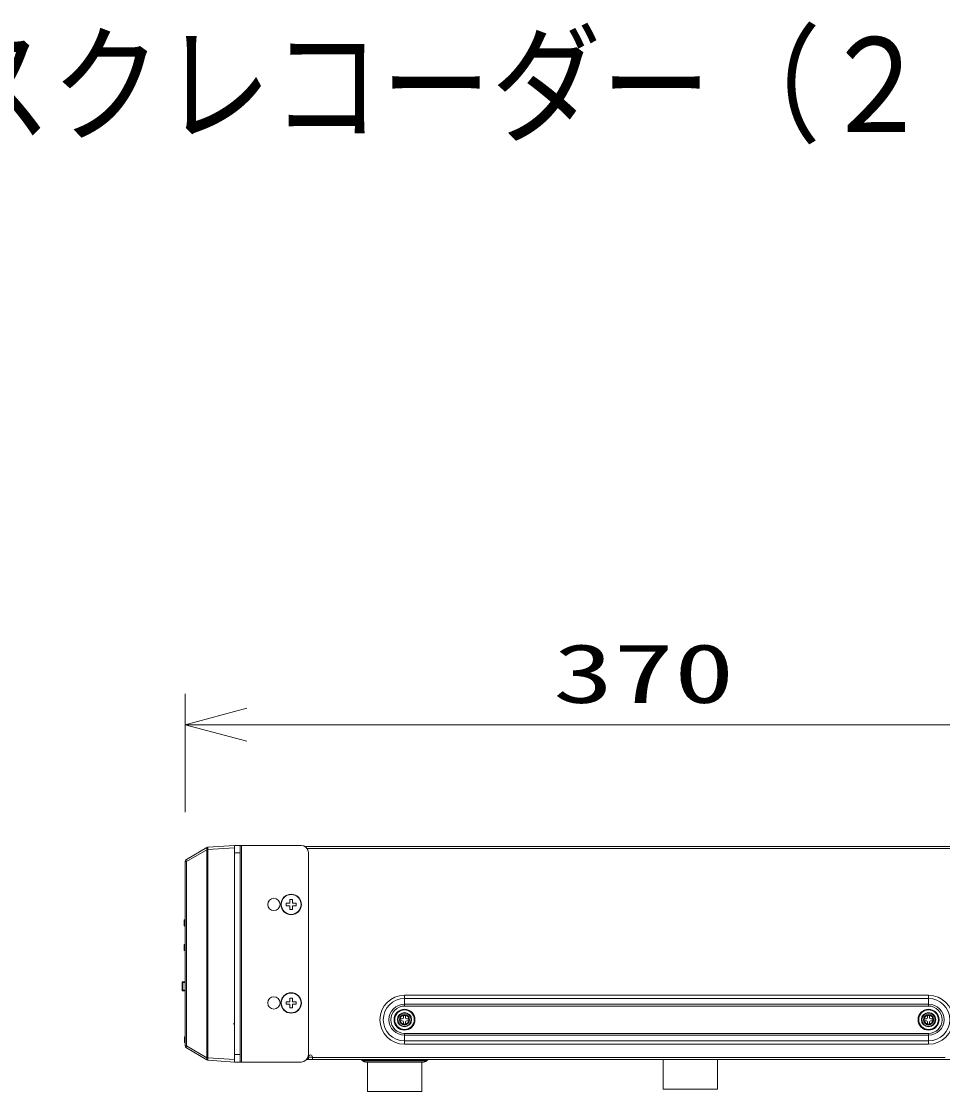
# Model space of a CAD drawing. Units: millimetres on the paper. Extents: x -63 to 64, y -59 to 59.
# Drawn here: x 3.39 to 40.78, y 15.94 to 59.4 of the extents above; entities that cross this region are included whole.
import ezdxf
from ezdxf.enums import TextEntityAlignment as Align

# ---------------------------------------------------------------- set-up
doc = ezdxf.new("R2010")
doc.units = ezdxf.units.MM
doc.layers.add('0-2_MOJI1', color=7, linetype='Continuous')
for name, color, linetype, lineweight in [('0-3_GAIKEI', 4, 'Continuous', 9), ('0-4_SUNPO', 7, 'Continuous', 9), ('0-5_0', 7, 'Continuous', 9)]:
    doc.layers.add(name, color=color, linetype=linetype, lineweight=lineweight)
doc.styles.add('ＭＳ ゴシック', font='')
doc.styles.get('ＭＳ ゴシック').set_extended_font_data('MS Gothic')

# ---------------------------------------------------------------- blocks, each defined once
blk = doc.blocks.new('_Open30')
at = {"layer": '0-5_0'}
blk.add_line((0, 0), (-1, 0), dxfattribs=at)
blk.add_lwpolyline([(-1, 0.2679), (0, 0), (-1, -0.2679)], dxfattribs=at)

msp = doc.modelspace()

# ---------------------------------------------------------------- linework, layer by layer
at = {"layer": '0-3_GAIKEI'}
for p, q in [((10.923, 25.766), (10.959, 25.766)), ((10.963, 25.769), (10.959, 25.766)), ((10.959, 17.321), (10.959, 25.766)), ((12.04, 25.844), (10.963, 25.769)), ((12.04, 25.944), (12.04, 17.144)), ((12.04, 25.644), (12.27, 25.644)), ((12.27, 25.944), (12.27, 17.144)), ((12.32, 25.944), (12.32, 17.144)), ((15.44, 25.901), (14.894, 25.901)), ((16.24, 25.901), (14.895, 25.901)), ((18.14, 25.897), (14.901, 25.897)), ((14.987, 25.814), (46.96, 25.814)), ((15.24, 25.894), (15.24, 25.897)), ((15.44, 25.894), (15.44, 25.897)), ((15.44, 25.894), (18.14, 25.894)), ((16.04, 25.897), (16.04, 25.901)), ((16.24, 25.897), (16.24, 25.901)), ((16.24, 25.897), (18.14, 25.897)), ((18.04, 25.897), (18.04, 25.898)), ((18.04, 25.894), (18.04, 25.894)), ((18.14, 25.897), (18.14, 25.898)), ((18.14, 25.894), (18.14, 25.894)), ((10.04, 25.286), (10.098, 25.286)), ((10.098, 17.801), (10.098, 25.286)), ((14.29, 23.594), (14.14, 23.594)), ((14.14, 23.594), (14.14, 23.494)), ((14.14, 23.494), (14.29, 23.494)), ((14.29, 23.744), (14.29, 23.594)), ((14.39, 23.744), (14.29, 23.744)), ((14.29, 23.494), (14.29, 23.344)), ((14.39, 23.594), (14.39, 23.744)), ((14.54, 23.594), (14.39, 23.594)), ((14.39, 23.494), (14.54, 23.494)), ((14.39, 23.344), (14.39, 23.494)), ((14.54, 23.494), (14.54, 23.594)), ((14.29, 23.344), (14.39, 23.344)), ((10, 22.899), (10.04, 22.899)), ((10, 22.899), (10, 22.688)), ((10, 22.689), (10.04, 22.689)), ((10.019, 22.919), (10.04, 22.92)), ((10.019, 22.919), (10.019, 22.668)), ((10.019, 22.668), (10.04, 22.667)), ((10, 21.899), (10.04, 21.899)), ((10, 21.899), (10, 21.688)), ((10.019, 21.919), (10.04, 21.92)), ((10.019, 21.919), (10.019, 21.668)), ((10, 21.689), (10.04, 21.689)), ((10.019, 21.668), (10.04, 21.667)), ((9.91, 20.063), (9.91, 20.375)), ((9.939, 20.375), (9.91, 20.375)), ((9.939, 20.063), (9.91, 20.063)), ((10.04, 20.408), (9.939, 20.405)), ((10.04, 20.378), (9.939, 20.375)), ((9.939, 20.063), (9.939, 20.375)), ((10.04, 20.059), (9.939, 20.063)), ((10.04, 20.029), (9.939, 20.033)), ((14.29, 19.594), (14.14, 19.594)), ((14.14, 19.594), (14.14, 19.494)), ((14.29, 19.744), (14.29, 19.594)), ((14.39, 19.744), (14.29, 19.744)), ((14.39, 19.594), (14.39, 19.744)), ((14.54, 19.594), (14.39, 19.594)), ((14.54, 19.494), (14.54, 19.594)), ((18.94, 19.858), (40.21, 19.858)), ((18.94, 19.419), (18.94, 19.858)), ((18.94, 19.724), (40.21, 19.724)), ((14.14, 19.494), (14.29, 19.494)), ((14.29, 19.494), (14.29, 19.344)), ((14.29, 19.344), (14.39, 19.344)), ((14.39, 19.494), (14.54, 19.494)), ((14.39, 19.344), (14.39, 19.494)), ((18.94, 19.419), (40.21, 19.419)), ((40.21, 19.419), (40.21, 19.494)), ((12.01, 18.701), (11.991, 18.701)), ((18.85, 18.904), (18.765, 18.904)), ((18.765, 18.824), (18.765, 18.904)), ((18.765, 18.824), (18.85, 18.824)), ((18.98, 19.039), (18.9, 19.039)), ((18.9, 18.954), (18.9, 19.039)), ((18.9, 18.689), (18.9, 18.774)), ((18.9, 18.689), (18.98, 18.689)), ((18.98, 19.039), (18.98, 18.954)), ((18.98, 18.774), (18.98, 18.689)), ((19.115, 18.904), (19.03, 18.904)), ((19.03, 18.824), (19.115, 18.824)), ((19.115, 18.904), (19.115, 18.824)), ((40.12, 18.904), (40.035, 18.904)), ((40.035, 18.824), (40.035, 18.904)), ((40.035, 18.824), (40.12, 18.824)), ((40.25, 19.039), (40.17, 19.039)), ((40.17, 18.954), (40.17, 19.039)), ((40.17, 18.689), (40.17, 18.774)), ((40.17, 18.689), (40.25, 18.689)), ((40.25, 19.039), (40.25, 18.954)), ((40.25, 18.774), (40.25, 18.689)), ((40.385, 18.904), (40.3, 18.904)), ((40.3, 18.824), (40.385, 18.824)), ((40.385, 18.904), (40.385, 18.824)), ((18.94, 17.869), (18.94, 18.308)), ((40.21, 18.308), (18.94, 18.308)), ((40.21, 17.869), (40.21, 18.308)), ((10.04, 18.174), (10.01, 18.173)), ((10.01, 17.944), (10.01, 18.173)), ((10.04, 17.944), (10.01, 17.944)), ((40.21, 18.234), (18.94, 18.234)), ((40.21, 18.003), (18.94, 18.003)), ((40.21, 17.869), (18.94, 17.869)), ((10.04, 17.801), (10.098, 17.801)), ((10.923, 17.321), (10.098, 17.801)), ((12.04, 17.444), (12.27, 17.444)), ((10.959, 17.321), (10.923, 17.321)), ((10.959, 17.321), (10.963, 17.319)), ((12.04, 17.244), (10.963, 17.319)), ((15.017, 17.329), (15.04, 17.329)), ((15.04, 17.244), (15.04, 17.354)), ((15.04, 17.344), (15.2, 17.344)), ((15.2, 17.354), (15.2, 17.244)), ((15.2, 17.324), (40.88, 17.324)), ((17.25, 17.188), (17.208, 17.222)), ((19.873, 17.222), (17.208, 17.222)), ((19.83, 17.188), (17.25, 17.188)), ((19.705, 17.144), (17.375, 17.144)), ((19.83, 17.188), (19.873, 17.222))]:
    msp.add_line(p, q, dxfattribs=at)
at = {"layer": '0-3_GAIKEI', "color": 7}
for p, q in [((12.04, 25.944), (10.963, 25.868)), ((12.04, 25.944), (14.74, 25.944)), ((46.96, 25.894), (14.906, 25.894)), ((15.04, 25.644), (15.04, 17.444)), ((10.04, 17.801), (10.04, 25.286)), ((10.916, 17.235), (10.09, 17.715)), ((10.916, 17.235), (10.92, 17.232)), ((12.04, 17.144), (10.963, 17.219)), ((12.04, 17.144), (14.74, 17.144)), ((45.46, 17.244), (14.964, 17.244)), ((17.44, 15.944), (17.44, 17.144)), ((19.64, 15.944), (19.64, 17.144)), ((29.44, 16.044), (29.44, 17.244)), ((31.64, 16.044), (31.64, 17.244)), ((19.64, 15.944), (17.44, 15.944)), ((31.64, 16.044), (29.44, 16.044))]:
    msp.add_line(p, q, dxfattribs=at)
msp.add_lwpolyline([(10.92, 25.855), (10.916, 25.853), (10.09, 25.373)], dxfattribs=at)
at = {"layer": '0-3_GAIKEI'}
for points in [[(10.923, 17.321), (10.923, 25.766), (10.098, 25.286)], [(18.94, 19.494), (40.21, 19.494), (40.21, 19.858)]]:
    msp.add_lwpolyline(points, dxfattribs=at)
for centre, radius in [((14.34, 23.544), 0.415), ((14.34, 23.544), 0.402), ((13.64, 23.544), 0.25), ((13.64, 19.544), 0.25), ((14.34, 19.544), 0.415), ((14.34, 19.544), 0.402), ((18.94, 18.864), 0.425), ((18.94, 18.864), 0.398), ((18.94, 18.864), 0.29), ((18.94, 18.864), 0.267), ((40.21, 18.864), 0.425), ((40.21, 18.864), 0.398), ((40.21, 18.864), 0.29), ((40.21, 18.864), 0.267), ((18.94, 18.864), 0.209), ((18.94, 18.864), 0.183), ((40.21, 18.864), 0.209), ((40.21, 18.864), 0.183)]:
    msp.add_circle(centre, radius, dxfattribs=at)
at = {"layer": '0-3_GAIKEI', "color": 7}
for centre, radius, start, end in [((10.97, 25.769), 0.1, 94, 120.1652), ((14.74, 25.644), 0.3, 0, 90), ((10.14, 25.286), 0.1, 120.1652, 180), ((10.14, 17.801), 0.1, 180, 239.8348), ((14.74, 17.444), 0.3, 270, 0), ((10.97, 17.319), 0.1, 239.8348, 266)]:
    msp.add_arc(centre, radius, start, end, dxfattribs=at)
at = {"layer": '0-3_GAIKEI'}
for centre, radius, start, end in [((10.02, 22.899), 0.02, 90, 180), ((10.02, 22.688), 0.02, 180, 270), ((10.02, 21.899), 0.02, 90, 180), ((10.02, 21.688), 0.02, 180, 270), ((9.94, 20.375), 0.03, 92, 180), ((9.94, 20.063), 0.03, 180, 268), ((18.94, 18.864), 0.995, 90, 270), ((18.94, 18.864), 0.861, 90, 270), ((40.21, 18.864), 0.995, 270, 90), ((40.21, 18.864), 0.861, 270, 90), ((18.94, 18.864), 0.63, 90, 270), ((18.94, 18.864), 0.555, 90, 270), ((40.21, 18.864), 0.63, 270, 90), ((40.21, 18.864), 0.555, 270, 90), ((18.85, 18.954), 0.05, 270, 0), ((18.85, 18.774), 0.05, 0, 90), ((19.03, 18.954), 0.05, 180, 270), ((19.03, 18.774), 0.05, 90, 180), ((40.12, 18.954), 0.05, 270, 0), ((40.12, 18.774), 0.05, 0, 90), ((40.3, 18.954), 0.05, 180, 270), ((40.3, 18.774), 0.05, 90, 180), ((15.12, 17.354), 0.08, 0, 180), ((17.145, 17.144), 0.1, 51.3178, 90), ((17.375, 17.344), 0.2, 231.3178, 270), ((19.705, 17.344), 0.2, 270, 308.6822), ((19.935, 17.144), 0.1, 90, 128.6822)]:
    msp.add_arc(centre, radius, start, end, dxfattribs=at)
for centre, major_axis, ratio, start_param, end_param in [((10.966, 25.766), (-0.0503, 0.0865), 0.37652, 6.283185, 7.638544), ((10.966, 25.766), (-0.0503, 0.0865), 0.060347, 0, 1.535737), ((10.97, 25.769), (-0.0503, 0.0865), 0.060347, 0, 1.535737), ((10.97, 25.769), (-0.007, 0.0998), 0.069587, 0, 1.56593), ((10.14, 25.286), (-0.0503, 0.0865), 0.37652, 6.283185, 7.638544), ((9.94, 20.375), (-0.001, 0.03), 0.034878, 6.283185, 7.852764), ((9.94, 20.063), (0.001, 0.03), 0.034878, 1.572014, 3.141593), ((10.14, 17.801), (0.0503, 0.0865), 0.37652, 1.786234, 3.141593), ((10.966, 17.321), (-0.0503, -0.0865), 0.37652, 4.927827, 6.283185), ((10.966, 17.321), (-0.0503, -0.0865), 0.060347, 4.747448, 6.283185), ((10.97, 17.319), (-0.0503, -0.0865), 0.060347, 4.747448, 6.283185), ((10.97, 17.319), (-0.007, -0.0998), 0.069587, 4.717255, 6.283185)]:
    msp.add_ellipse(centre, major_axis=major_axis, ratio=ratio, start_param=start_param, end_param=end_param, dxfattribs=at)
at = {"layer": '0-4_SUNPO'}
for p, q in [((10.04, 27.286), (10.04, 32.092)), ((12.54, 30.842), (44.54, 30.842))]:
    msp.add_line(p, q, dxfattribs=at)

# ---------------------------------------------------------------- block references
at = {"layer": '0-4_SUNPO', "xscale": 2.5, "yscale": 2.5, "rotation": 180}
msp.add_blockref('_Open30', (10.04, 30.842), dxfattribs=at)

# ---------------------------------------------------------------- texts
at = {"layer": '0-2_MOJI1', "style": 'ＭＳ ゴシック', "width": 0.85}
msp.add_text('ネットワークディスクレコーダー（２ＴＢ×４）', height=3.848, dxfattribs=at).set_placement((-35.543, 53.756), align=Align.BOTTOM_LEFT)
at = {"layer": '0-4_SUNPO', "style": 'ＭＳ ゴシック', "width": 1.5}
msp.add_text('370', height=2.405, dxfattribs=at).set_placement((24.969, 31.005), align=Align.BOTTOM_LEFT)

doc.saveas('drawing.dxf')
